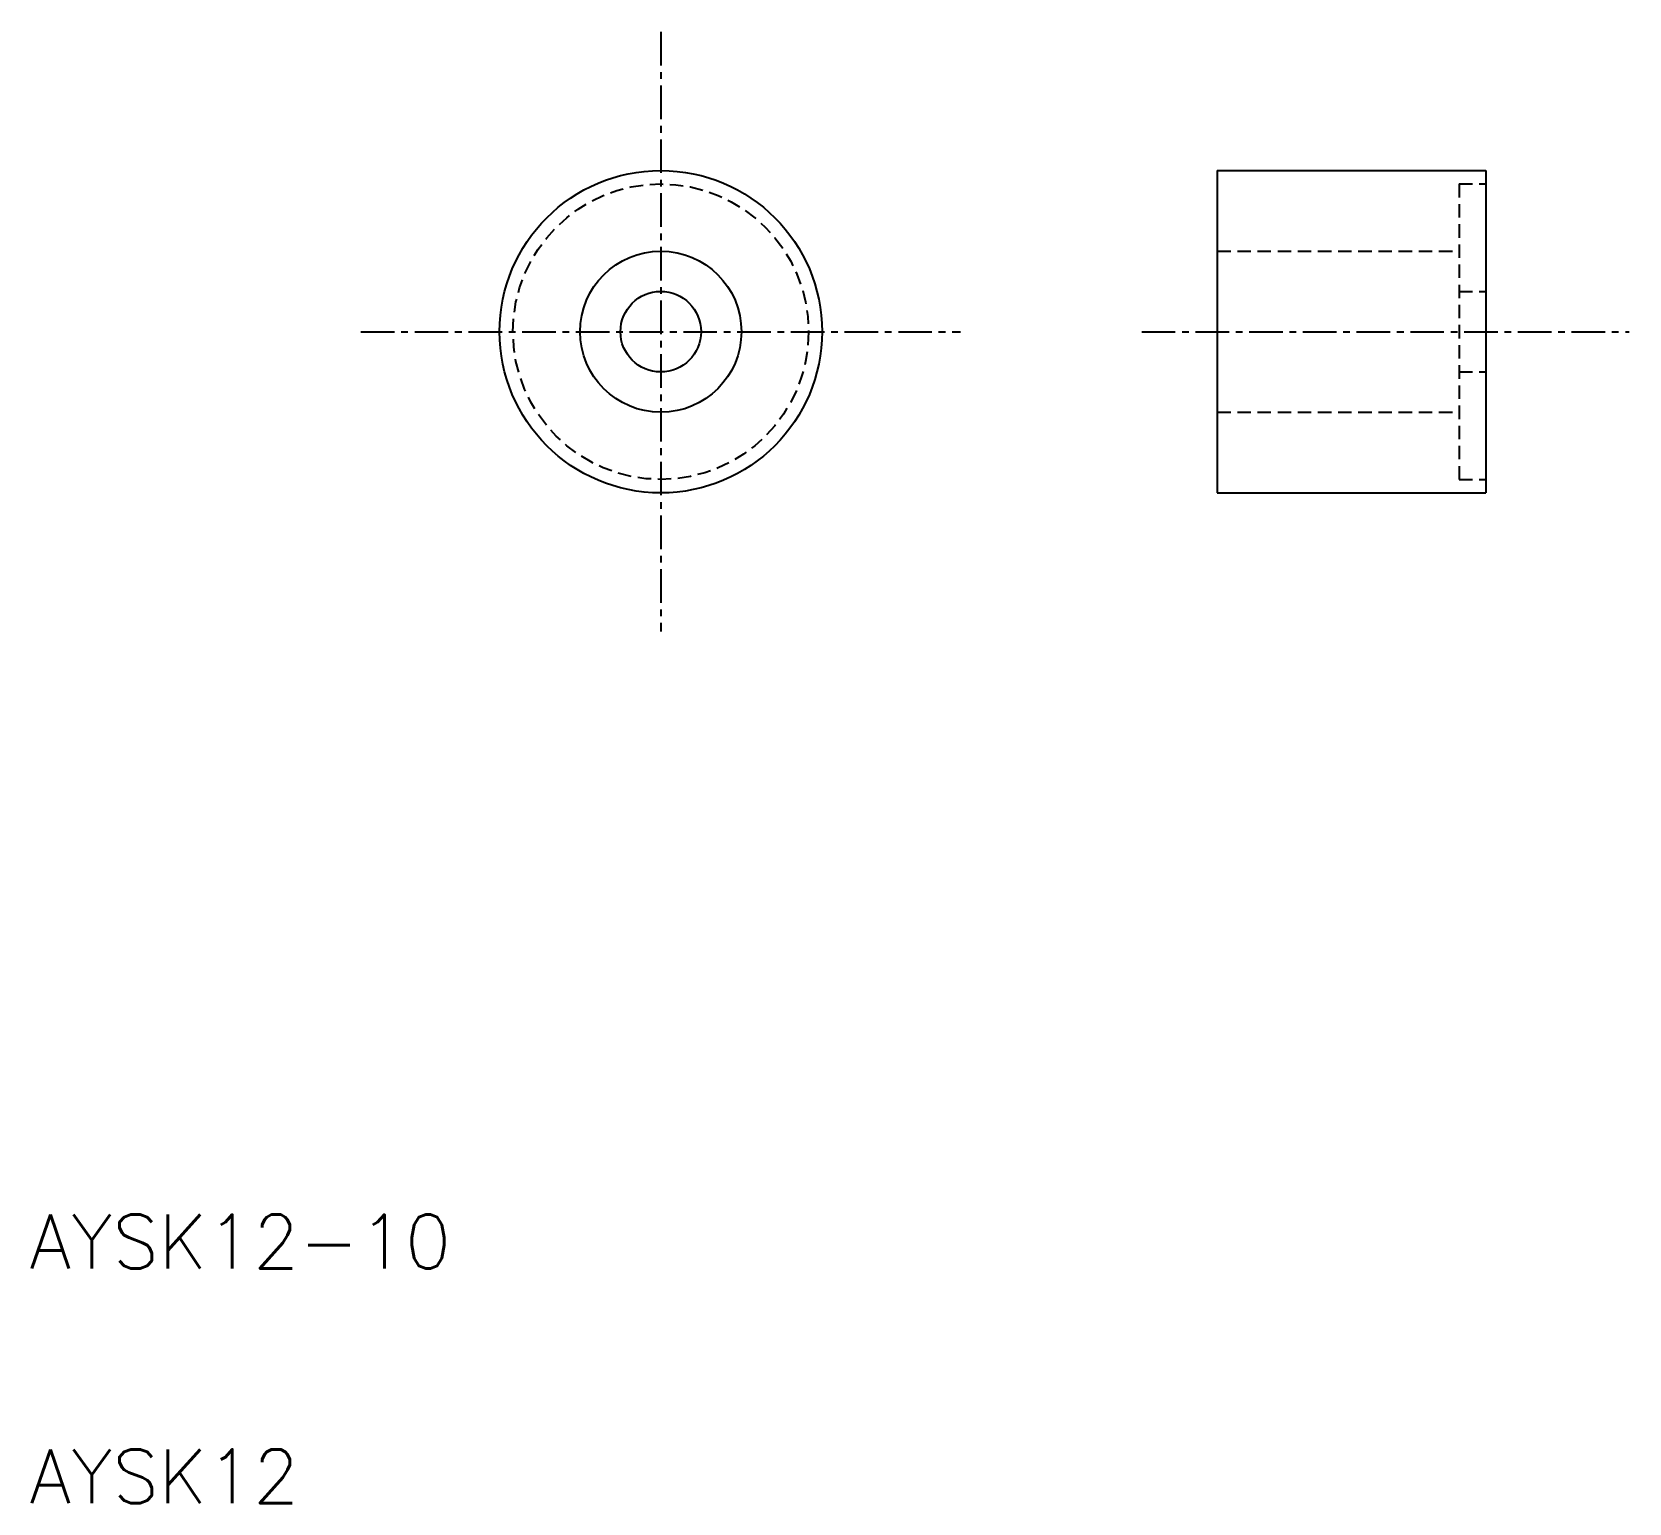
# Model space of a CAD drawing. Extents: x -663.4 to -604, y -173.6 to -118.8.
import ezdxf

# ---------------------------------------------------------------- set-up
doc = ezdxf.new("R2010")
doc.units = 0
doc.linetypes.add('CENTER', pattern=[2, 1.25, -0.25, 0.25, -0.25])
doc.linetypes.add('DASHED', pattern=[0.75, 0.5, -0.25])
doc.layers.get('0').update_dxf_attribs({"linetype": 'CONTINUOUS'})
doc.layers.add('CENTER', color=1, linetype='CENTER')
doc.styles.get("Standard").update_dxf_attribs({"font": 'txt.shx', "bigfont": 'bigfont.shx'})

msp = doc.modelspace()

# ---------------------------------------------------------------- linework, layer by layer
at = {"color": 7, "linetype": 'CONTINUOUS'}
for p, q in [((-619.292, -124), (-609.292, -124)), ((-619.292, -124), (-619.292, -136)), ((-609.292, -124), (-609.292, -136)), ((-619.292, -136), (-609.292, -136))]:
    msp.add_line(p, q, dxfattribs=at)
at = {"color": 3, "linetype": 'DASHED'}
for p, q in [((-610.292, -124.5), (-610.292, -135.5)), ((-610.292, -124.5), (-609.292, -124.5)), ((-619.292, -127), (-610.292, -127)), ((-610.292, -128.5), (-609.292, -128.5)), ((-610.292, -131.5), (-609.292, -131.5)), ((-619.292, -133), (-610.292, -133)), ((-610.292, -135.5), (-609.292, -135.5))]:
    msp.add_line(p, q, dxfattribs=at)
at = {"color": 7, "linetype": 'CONTINUOUS'}
for radius in [6, 3]:
    msp.add_circle((-640, -130), radius, dxfattribs=at)
at = {"color": 3, "linetype": 'DASHED'}
msp.add_circle((-640, -130), 5.5, dxfattribs=at)
msp.add_circle((-640, -130), 1.5)
at = {"layer": 'CENTER'}
for p, q in [((-640, -118.841), (-640, -141.159)), ((-651.159, -130), (-628.841, -130)), ((-622.103, -130), (-603.966, -130))]:
    msp.add_line(p, q, dxfattribs=at)

# ---------------------------------------------------------------- texts
for s, p in [('AYSK12-10', (-663.488, -164.867)), ('AYSK12', (-663.488, -173.604))]:
    msp.add_text(s, height=2).set_placement(p)

doc.saveas('drawing.dxf')
